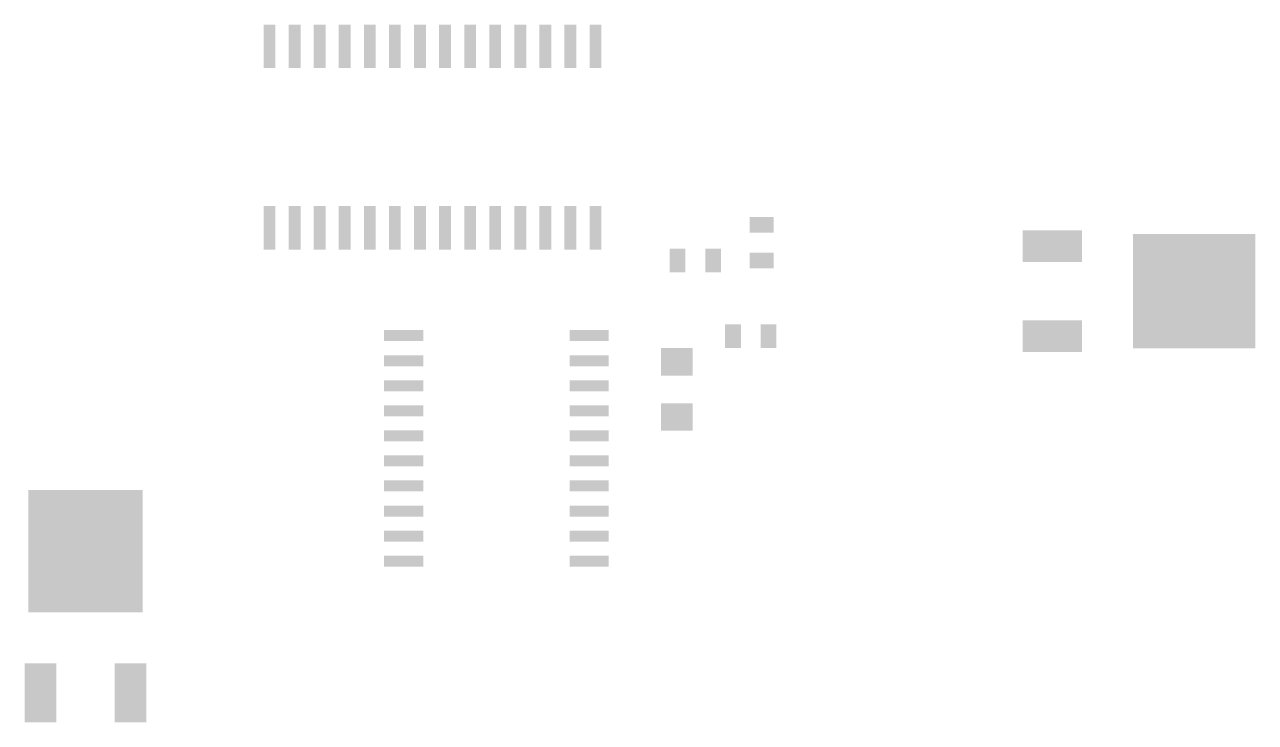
# Model space of a CAD drawing. Extents: x -10.4 to 51.9, y -1.7 to 33.6.
import ezdxf

# ---------------------------------------------------------------- set-up
doc = ezdxf.new("R2010")
doc.units = 0
doc.layers.add('31', color=251, linetype='CONTINUOUS')

# ---------------------------------------------------------------- blocks, each defined once
blk = doc.blocks.new('RECT')
blk.add_solid([(-0.5, -0.5), (0.5, -0.5), (-0.5, 0.5), (0.5, 0.5)])

msp = doc.modelspace()

# ---------------------------------------------------------------- block references
at = {"layer": '31'}
for p, xscale, yscale in [((1.985, 32.54), 0.6, 2.2), ((3.255, 32.54), 0.6, 2.2), ((4.525, 32.54), 0.6, 2.2), ((5.795, 32.54), 0.6, 2.2), ((7.065, 32.54), 0.6, 2.2), ((8.335, 32.54), 0.6, 2.2), ((9.605, 32.54), 0.6, 2.2), ((10.875, 32.54), 0.6, 2.2), ((12.145, 32.54), 0.6, 2.2), ((13.415, 32.54), 0.6, 2.2), ((14.685, 32.54), 0.6, 2.2), ((15.955, 32.54), 0.6, 2.2), ((17.225, 32.54), 0.6, 2.2), ((18.495, 32.54), 0.6, 2.2), ((1.985, 23.34), 0.6, 2.2), ((3.255, 23.34), 0.6, 2.2), ((4.525, 23.34), 0.6, 2.2), ((5.795, 23.34), 0.6, 2.2), ((7.065, 23.34), 0.6, 2.2), ((8.335, 23.34), 0.6, 2.2), ((9.605, 23.34), 0.6, 2.2), ((10.875, 23.34), 0.6, 2.2), ((12.145, 23.34), 0.6, 2.2), ((13.415, 23.34), 0.6, 2.2), ((14.685, 23.34), 0.6, 2.2), ((15.955, 23.34), 0.6, 2.2), ((17.225, 23.34), 0.6, 2.2), ((18.495, 23.34), 0.6, 2.2), ((8.781, 17.875), 1.9812, 0.5588), ((18.179, 17.875), 1.9812, 0.5588), ((8.781, 16.605), 1.9812, 0.5588), ((18.179, 16.605), 1.9812, 0.5588), ((8.781, 15.335), 1.9812, 0.5588), ((18.179, 15.335), 1.9812, 0.5588), ((8.781, 14.065), 1.9812, 0.5588), ((18.179, 14.065), 1.9812, 0.5588), ((8.781, 12.795), 1.9812, 0.5588), ((18.179, 12.795), 1.9812, 0.5588), ((8.781, 11.525), 1.9812, 0.5588), ((18.179, 11.525), 1.9812, 0.5588), ((-7.3377, 6.9519), 5.8, 6.2), ((8.781, 10.255), 1.9812, 0.5588), ((18.179, 10.255), 1.9812, 0.5588), ((8.781, 8.985), 1.9812, 0.5588), ((18.179, 8.985), 1.9812, 0.5588), ((8.781, 7.715), 1.9812, 0.5588), ((18.179, 7.715), 1.9812, 0.5588), ((8.781, 6.445), 1.9812, 0.5588), ((18.179, 6.445), 1.9812, 0.5588), ((-9.6177, -0.2281), 1.6, 3), ((-5.0577, -0.2281), 1.6, 3)]:
    msp.add_blockref('RECT', p, dxfattribs=dict(at, xscale=xscale, yscale=yscale))
for p, xscale, yscale, rotation in [((26.9109, 23.4875), 0.8, 1.2, 270), ((41.6368, 22.41), 1.6, 3, 270), ((48.8168, 20.13), 5.8, 6.2, 270), ((22.6531, 21.6853), 0.8, 1.2, 180), ((24.4531, 21.6853), 0.8, 1.2, 180), ((26.9109, 21.6875), 0.8, 1.2, 270), ((25.4569, 17.8443), 0.8, 1.2, 180), ((27.2569, 17.8443), 0.8, 1.2, 180), ((41.6368, 17.85), 1.6, 3, 270), ((22.619, 16.5503), 1.6, 1.4, 180), ((22.619, 13.7503), 1.6, 1.4, 180)]:
    msp.add_blockref('RECT', p, dxfattribs=dict(at, xscale=xscale, yscale=yscale, rotation=rotation))

doc.saveas('drawing.dxf')
